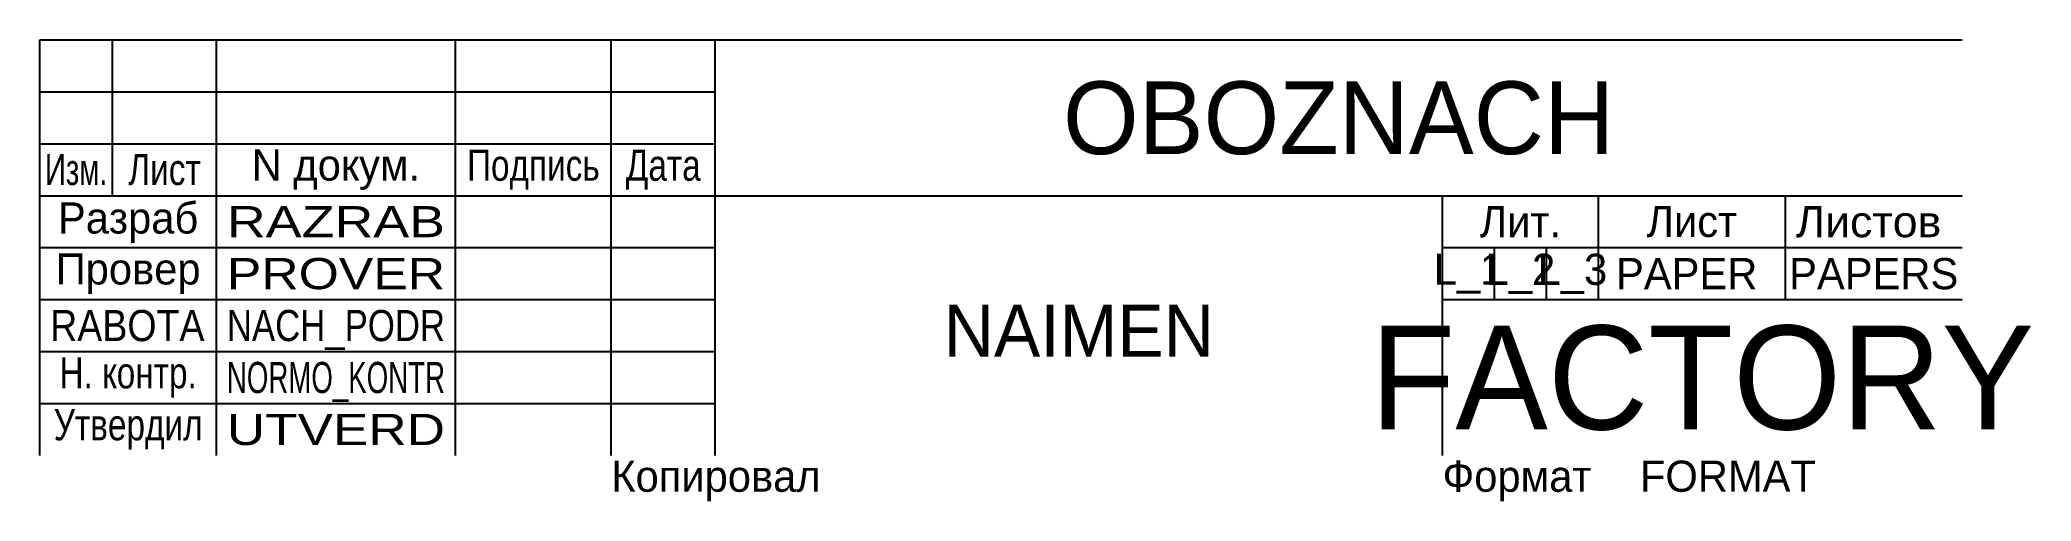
# Model space of a CAD drawing. Extents: x -190 to 2, y 1 to 45.
import ezdxf
from ezdxf.enums import TextEntityAlignment as Align

# ---------------------------------------------------------------- set-up
doc = ezdxf.new("R2010")
doc.units = 0
doc.header["$LTSCALE"] = 7
doc.header["$MEASUREMENT"] = 0
doc.layers.get('0').update_dxf_attribs({"linetype": 'CONTINUOUS'})
doc.styles.add('T', font='es_win.shx', dxfattribs={"bigfont": 'my_b_f.shx'})

msp = doc.modelspace()

# ---------------------------------------------------------------- linework, layer by layer
at = {"color": 1, "linetype": 'ByBlock'}
for p, q in [((-190, 45), (-5, 45)), ((-190, 5), (-190, 45)), ((-183, 30), (-183, 45)), ((-173, 5), (-173, 45)), ((-150, 5), (-150, 45)), ((-135, 5), (-135, 45)), ((-125, 5), (-125, 45)), ((-190, 35), (-125, 35)), ((-190, 30), (-5, 30)), ((-55, 5), (-55, 30)), ((-40, 20), (-40, 30)), ((-22, 20), (-22, 30)), ((-55, 25), (-5, 25)), ((-55, 20), (-5, 20))]:
    msp.add_line(p, q, dxfattribs=at)
at = {"color": 7, "linetype": 'ByBlock'}
for p, q in [((-190, 40), (-125, 40)), ((-190, 25), (-125, 25)), ((-50, 20), (-50, 25)), ((-45, 20), (-45, 25)), ((-190, 20), (-125, 20)), ((-190, 15), (-125, 15)), ((-190, 10), (-125, 10))]:
    msp.add_line(p, q, dxfattribs=at)

# ---------------------------------------------------------------- texts
at = {"color": 7, "linetype": 'ByBlock', "style": 'T'}
for s, width, p in [('Изм.', 0.7, (-186.5, 32.5)), ('Лист', 0.8, (-178, 32.5)), ('Подпись', 0.8, (-142.5, 32.5)), ('Дата', 0.8, (-130, 32.5)), ('Н. контр.', 0.8, (-181.5, 12.5)), ('Утвердил', 0.8, (-181.5, 7.5))]:
    msp.add_text(s, height=3, dxfattribs=dict(at, width=width)).set_placement(p, align=Align.MIDDLE)
for s, p in [('N докум.', (-161.5, 32.5)), ('Разраб', (-181.5, 27.5)), ('Лист', (-31, 27.5)), ('Провер', (-181.5, 22.5))]:
    msp.add_text(s, height=3, dxfattribs=at).set_placement(p, align=Align.MIDDLE)
msp.add_text('Лит.', height=3, dxfattribs=at).set_placement((-47.5, 26), align=Align.CENTER)
at = {"color": 7, "linetype": 'ByBlock', "style": 'T', "width": 0.998764}
msp.add_text('Листов', height=3, dxfattribs=at).set_placement((-21, 26), (-7, 26), align=Align.FIT)
at = {"color": 7, "linetype": 'ByBlock', "style": 'T'}
for s, p in [('Копировал', (-135, 1.5)), ('Формат', (-55, 1.5))]:
    msp.add_text(s, height=3, dxfattribs=at).set_placement(p)
at = {"color": 1, "linetype": 'ByBlock', "style": 'T'}
msp.add_attdef('OBOZNACH', text=' ', height=7, dxfattribs=at).set_placement((-65, 37.5), align=Align.MIDDLE)
at = {"color": 7, "linetype": 'ByBlock', "style": 'T'}
for tag, width, p, p2 in [('RAZRAB', 1.387683, (-172, 26), (-151, 26)), ('PROVER', 1.471001, (-172, 21), (-151, 21)), ('NORMO_KONTR', 0.758976, (-172, 11), (-151, 11))]:
    msp.add_attdef(tag, text='', height=3, dxfattribs=dict(at, width=width)).set_placement(p, p2, align=Align.FIT)
at = {"color": 7, "linetype": 'ByBlock', "style": 'T', "flags": 8}
for tag, p in [('L_1', (-52.5, 22.5)), ('L_2', (-47.5, 22.5)), ('L_3', (-42.5, 22.5))]:
    msp.add_attdef(tag, text=' ', height=3, dxfattribs=at).set_placement(p, align=Align.MIDDLE)
at = {"color": 7, "linetype": 'ByBlock', "style": 'T'}
for tag, text, height, p in [('PAPER', ' ', 3, (-31.5, 22.5)), ('PAPERS', '1 ', 3, (-13.5, 22.5)), ('NAIMEN', '', 5, (-90, 17))]:
    msp.add_attdef(tag, text=text, height=height, dxfattribs=at).set_placement(p, align=Align.MIDDLE)
at = {"color": 7, "linetype": 'ByBlock', "style": 'T', "width": 0.9, "flags": 8}
msp.add_attdef('RABOTA', (-189, 16), '', height=3, dxfattribs=at)
at = {"color": 7, "linetype": 'ByBlock', "style": 'T', "flags": 8}
for tag, width, p, p2 in [('NACH_PODR', 0.964365, (-172, 16), (-151, 16)), ('UTVERD', 1.482124, (-172, 6), (-151, 6))]:
    msp.add_attdef(tag, text='', height=3, dxfattribs=dict(at, width=width)).set_placement(p, p2, align=Align.FIT)
at = {"color": 1, "linetype": 'ByBlock', "style": 'T', "flags": 8}
msp.add_attdef('FACTORY', text='', height=10, dxfattribs=at).set_placement((-30, 12.5), align=Align.MIDDLE)
at = {"color": 7, "linetype": 'ByBlock', "style": 'T'}
msp.add_attdef('FORMAT', (-36, 1.5), 'А4', height=3, dxfattribs=at)

doc.saveas('drawing.dxf')
